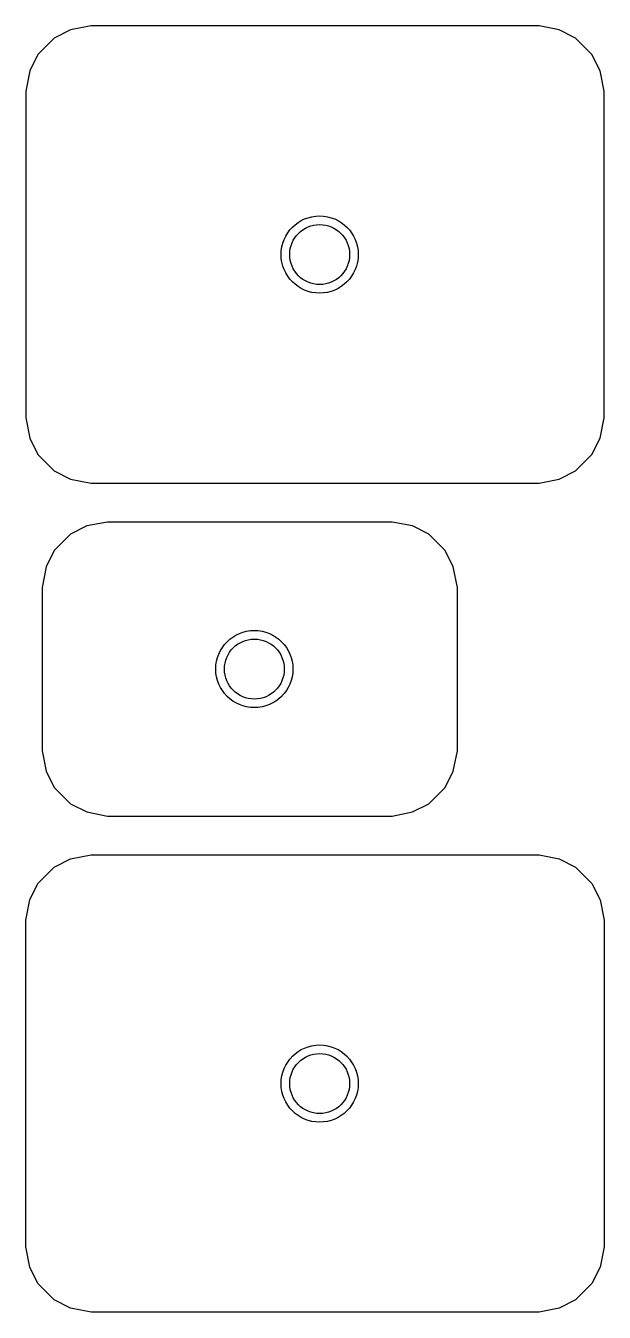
# Model space of a CAD drawing. Header units: millimetres. Extents: x -3060.65 to -3060.2, y 2888.02 to 2889.02.
import ezdxf

# ---------------------------------------------------------------- set-up
doc = ezdxf.new("R2010")
doc.units = ezdxf.units.MM
doc.header["$LTSCALE"] = 10
doc.layers.add('cozinha_pias', color=2, linetype='Continuous')

msp = doc.modelspace()

# ---------------------------------------------------------------- linework, layer by layer
at = {"layer": 'cozinha_pias'}
for points in [[(-3060.6106, 2888.6709), (-3060.5947, 2888.6677), (-3060.2463, 2888.6677), (-3060.2305, 2888.6709), (-3060.2178, 2888.6773), (-3060.2051, 2888.69), (-3060.1987, 2888.7027), (-3060.1955, 2888.7185), (-3060.1955, 2888.9725), (-3060.1987, 2888.9884), (-3060.2051, 2889.0011), (-3060.2178, 2889.0138), (-3060.2305, 2889.0202), (-3060.2463, 2889.0233), (-3060.5947, 2889.0233), (-3060.6106, 2889.0202), (-3060.6233, 2889.0138), (-3060.636, 2889.0011), (-3060.6424, 2888.9884), (-3060.6455, 2888.9725), (-3060.6455, 2888.7185), (-3060.6424, 2888.7027), (-3060.636, 2888.69), (-3060.6233, 2888.6773)], [(-3060.5979, 2888.4122), (-3060.582, 2888.409), (-3060.3606, 2888.409), (-3060.3448, 2888.4122), (-3060.3321, 2888.4186), (-3060.3194, 2888.4313), (-3060.313, 2888.444), (-3060.3098, 2888.4598), (-3060.3098, 2888.5868), (-3060.313, 2888.6027), (-3060.3194, 2888.6154), (-3060.3321, 2888.6281), (-3060.3448, 2888.6345), (-3060.3606, 2888.6376), (-3060.582, 2888.6376), (-3060.5979, 2888.6345), (-3060.6106, 2888.6281), (-3060.6233, 2888.6154), (-3060.6297, 2888.6027), (-3060.6328, 2888.5868), (-3060.6328, 2888.4598), (-3060.6297, 2888.444), (-3060.6233, 2888.4313), (-3060.6106, 2888.4186)], [(-3060.6106, 2888.3758), (-3060.5947, 2888.3789), (-3060.2463, 2888.3789), (-3060.2305, 2888.3758), (-3060.2178, 2888.3694), (-3060.2051, 2888.3567), (-3060.1987, 2888.344), (-3060.1955, 2888.3281), (-3060.1955, 2888.0741), (-3060.1987, 2888.0583), (-3060.2051, 2888.0456), (-3060.2178, 2888.0329), (-3060.2305, 2888.0265), (-3060.2463, 2888.0233), (-3060.5947, 2888.0233), (-3060.6106, 2888.0265), (-3060.6233, 2888.0329), (-3060.636, 2888.0456), (-3060.6424, 2888.0583), (-3060.6455, 2888.0741), (-3060.6455, 2888.3281), (-3060.6424, 2888.344), (-3060.636, 2888.3567), (-3060.6233, 2888.3694)]]:
    msp.add_lwpolyline(points, close=True, dxfattribs=at)
at = {"layer": 'cozinha_pias', "color": 1}
for centre, radius in [((-3060.4169, 2888.8455), 0.03), ((-3060.4169, 2888.8455), 0.0233), ((-3060.4677, 2888.5233), 0.03), ((-3060.4677, 2888.5233), 0.0233), ((-3060.4169, 2888.2011), 0.03), ((-3060.4169, 2888.2011), 0.0233)]:
    msp.add_circle(centre, radius, dxfattribs=at)

doc.saveas('drawing.dxf')
